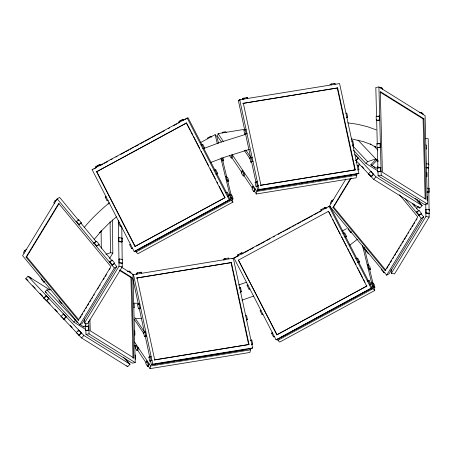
<?xml version="1.0" encoding="UTF-8"?>
<svg xmlns="http://www.w3.org/2000/svg" width="452" height="452" viewBox="0 0 452 452"><rect width="100%" height="100%" fill="white"/><g stroke="black" fill="none" stroke-linecap="round" stroke-linejoin="round"><path stroke-width="0.68" d="M135.837 345.396L135.238 348.012L136.99 350.611L137.832 350.475L138.425 347.859L137.583 347.995L135.837 345.396L136.679 345.26M136.99 350.611L137.583 347.995M146.408 361.137L145.81 363.747L147.561 366.352L148.403 366.21L148.996 363.6L148.154 363.736L146.408 361.137L147.25 360.995M147.561 366.352L148.154 363.736M249.713 348.678L250.498 349.848L249.899 352.458L150.024 368.634L150.623 366.018L134.56 342.102M244.447 129.362L218.09 133.628L217.491 136.244L221.412 142.075M231.209 158.053L231.808 155.443L232.65 155.307L232.051 157.917L231.209 158.053L229.463 155.454M242.091 170.754L241.498 173.37L243.244 175.969L244.086 175.834L244.685 173.223L243.843 173.359L242.091 170.754L242.933 170.619M243.244 175.969L243.843 173.359M252.662 186.495L252.069 189.111L253.815 191.71L254.657 191.575L255.25 188.959L254.414 189.094L252.662 186.495L253.504 186.36M253.815 191.71L254.414 189.094M355.973 174.043L356.752 175.207L356.159 177.822L256.278 193.993L256.877 191.377L231.949 154.262M26.758 249.25L24.792 250.408L23.51 252.515L24.092 253.227M57.031 199.496L55.059 200.66L53.777 202.767L54.364 203.473M78.399 220.101L59.641 197.394L57.178 198.846L22.6 255.679L79.772 324.881L82.236 323.429L116.814 266.59L114.136 263.346M26.052 257.132L58.72 203.434L110.904 266.595L78.236 320.293L26.052 257.132L26.719 256.736L59.026 203.643M41.482 278.534L41.194 279.014L43.765 282.133L44.754 281.551M76.066 221.7L78.817 219.768L81.394 222.887L78.637 224.819L81.394 222.887M78.524 220.248L78.817 219.768M43.765 282.133L44.059 281.652M108.26 204.084L108.988 202.886M59.223 300.004L58.929 300.484L61.506 303.603L61.794 303.122M96.553 241.238L93.801 243.17L96.553 241.238L99.129 244.357L96.378 246.289L99.129 244.357M118.684 238.085L118.972 237.611L122.215 238.136L121.967 242.142L118.723 241.617L118.972 237.611M109.553 258.482L112.825 253.109L112.429 219.96M121.927 238.616L122.215 238.136M74.8 318.863L74.512 319.344L77.089 322.462L77.377 321.982M114.712 263.217L111.96 265.143L114.712 263.217L112.136 260.098L109.384 262.03L111.35 260.866M111.842 260.578L112.136 260.098M80.004 318.084L81.106 316.276M81.84 315.067L82.575 313.863M84.044 311.451L84.778 310.241M85.88 308.433L86.614 307.224M87.716 305.416L88.818 303.603M89.914 301.795L91.016 299.987M91.75 298.778L92.485 297.574M93.587 295.761L94.321 294.557M97.626 289.127L98.728 287.314M99.463 286.11L100.197 284.901M103.497 279.472L104.231 278.262M105.333 276.454L106.435 274.647M109.373 269.821L110.107 268.612M118.938 259.425L119.226 258.951L122.469 259.476L122.221 263.482L118.978 262.957L119.226 258.951M79.772 324.881L114.35 268.042L116.814 266.59M84.106 320.27L84.4 319.79M122.176 259.957L122.469 259.476M122.215 263.233L122.26 266.765L87.677 323.598L84.434 323.073L119.017 266.234L118.469 220.378M333.649 199.558L331.678 200.722L330.395 202.829L330.983 203.536M345.87 179.071L329.491 205.993L386.658 275.189L389.121 273.737L423.705 216.903L421.021 213.66M356.063 162.319L356.786 161.121M351.227 178.088L333.61 207.044L385.793 270.206L385.121 270.601L332.938 207.44L350.56 178.483M358.266 165.811L359.368 164.003M358.204 166.624L359.673 164.212M348.373 228.848L348.08 229.328L350.656 232.441L351.639 231.865M350.656 232.441L350.944 231.966M366.109 250.318L365.821 250.798L368.391 253.911L368.685 253.436M428.524 164.635L428.818 164.155L426.219 163.731M428.818 164.155L428.564 168.161L425.97 167.737M416.439 208.796L417.897 206.406M428.812 188.93L429.106 188.45L427.157 188.134M381.691 269.177L381.398 269.658L383.974 272.771L384.957 272.189M421.597 213.525L418.846 215.457L421.597 213.525L419.027 210.406L416.269 212.338L417.75 211.468M429.106 188.45L429.146 191.976L428.858 192.456L426.908 192.14M418.733 210.886L419.027 210.406M385.121 270.601L417.789 216.909L399.506 194.772M383.974 272.771L384.268 272.29M386.895 268.398L387.997 266.584M388.731 265.38L389.466 264.171M390.568 262.363L391.664 260.555M392.765 258.742L393.5 257.538M394.602 255.725L395.703 253.917M396.438 252.708L397.907 250.295M398.641 249.092L399.376 247.882M400.478 246.074L401.212 244.865M402.314 243.057L403.41 241.244M404.512 239.436L405.613 237.628M406.348 236.419L407.082 235.215M408.184 233.401L408.919 232.198M410.388 229.785L411.122 228.576M412.224 226.768L413.326 224.955M414.06 223.751L414.795 222.542M416.258 220.13L416.993 218.926M425.824 209.739L426.117 209.259L429.36 209.79L429.106 213.796L425.869 213.265L426.117 209.259M386.658 275.189L421.241 218.356L423.705 216.903M390.997 270.578L391.285 270.104M429.067 210.27L429.36 209.79M429.106 213.547L429.146 217.073L394.568 273.912L391.325 273.381L425.903 216.548L425.756 203.846M84.247 227.458C91.626 218.395 100.276 210.451 109.147 202.88M94.123 239.498L101.265 231.045L99.717 232.61L108.774 223.52L116.435 216.824M123.3 357.097L130.04 364.244L127.713 366.708L81.541 337.955L25.724 278.737L28.047 276.274L49.946 289.913M85.677 329.48L73.823 322.095L45.16 291.693L46.85 289.901L50.986 289.738M43.771 298.054L46.093 295.591L46.483 295.834L44.16 298.297L43.771 298.054L46.675 300.964L48.997 298.501L46.093 295.591M46.285 300.721L48.607 298.258M63.41 313.959L66.314 316.869L63.992 319.338L61.088 316.428L63.41 313.959L63.8 314.202M63.602 319.095L65.924 316.632M73.823 322.095L75.512 320.304M78.625 330.101L81.529 333.011L79.202 335.474L76.303 332.565L78.625 330.101L79.015 330.344L78.083 331.327M79.637 324.35L83.976 327.05L86.185 324.705M78.817 335.231L81.14 332.768M81.541 337.955L83.869 335.491L130.04 364.244M355.741 160.471L358.063 158.008L358.453 158.251L356.131 160.714M353.537 150.296L365.956 163.471L367.645 161.68L375.742 158.895L378.132 160.381M377.878 166.551L376.115 168.427L370.838 164.731L375.702 159.579L377.866 160.929M371.776 165.726L376.635 160.573L378.262 161.584M370.764 171.477L373.668 174.387L371.341 176.851L368.436 173.941L370.764 171.477L371.154 171.72M370.951 176.608L373.279 174.144M373.68 179.331L376.002 176.868L422.174 205.62L419.851 208.084L373.68 179.331L355.877 160.443M349.797 245.165L357.481 239.221M78.236 320.293L78.902 319.897L26.719 256.736M332.938 207.44L333.61 207.044M96.219 167.398L95.784 166.556L99.31 164.647L100.242 164.477L100.672 165.313L99.745 165.483L99.31 164.647M179.438 122.209L179.009 121.373L182.535 119.458L183.461 119.288L183.891 120.125L182.964 120.294L182.535 119.458M97.304 166.07L98.48 165.432M180.523 120.882L181.698 120.243M92.106 169.63L187.184 118.006L188.111 117.836L230.164 199.682L135.086 251.306L134.159 251.476L92.106 169.63L93.039 169.455M94.27 168.788L96.739 167.449M99.83 165.771L102.915 164.093M104.152 163.426L107.853 161.415M110.943 159.737L112.175 159.064M115.881 157.053L117.113 156.386M120.82 154.375L124.52 152.364M125.758 151.691L128.843 150.013M130.08 149.346L131.312 148.674M132.549 148.002L133.781 147.335M135.018 146.663L138.724 144.651M139.956 143.979L143.663 141.968M144.894 141.301L150.454 138.284M151.686 137.611L155.392 135.6M156.624 134.928L160.33 132.916M161.567 132.25L164.652 130.571M168.359 128.56L169.59 127.888M173.297 125.876L176.998 123.871M178.235 123.198L179.467 122.526M185.026 119.509L186.258 118.842M219.22 186.36L225.028 197.66L134.95 246.476L96.57 171.771L186.393 123L190.518 130.487M96.57 171.771L186.648 122.955M211.711 137.125L210.858 136.216L207.332 138.131L207.496 138.804M200.315 142.708L215.129 134.662L216.841 136.47L218.508 143.312M108.017 200.615L107.09 200.784L105.197 197.095L106 196.66M202.801 144.431L201.072 145.035L202.801 144.431L204.694 148.12L202.965 148.725L204.694 148.12M107.09 200.784L107.892 200.349M223.667 160.68L221.955 158.867L221.152 159.302L222.864 161.115L223.667 160.68L222.943 157.72M121.063 226.006L120.136 226.175L118.243 222.486L119.045 222.051M215.847 169.828L214.118 170.432L215.847 169.828L217.745 173.511L216.011 174.116L217.745 173.511M120.136 226.175L120.938 225.74M225.412 176.715L226.215 176.28L227.921 178.094L228.644 181.049L227.842 181.484L226.136 179.67L226.938 179.235L228.644 181.049M132.526 248.312L131.6 248.481L129.701 244.792L130.504 244.362M229.785 194.609L230.588 194.174L232.294 195.987L233.017 198.942L232.221 199.377L230.509 197.564L231.311 197.128L233.017 198.942M134.95 246.476L225.028 197.66M131.6 248.481L132.396 248.046M229.204 195.818L227.475 196.422L229.204 195.818L227.311 192.134L225.582 192.738L226.508 192.569M134.159 251.476L229.237 199.852L230.164 199.682M136.108 251.939L231.181 200.315L232.893 202.129L137.815 253.753L136.108 251.939L135.769 250.572M238.085 255.747L237.656 254.911L241.182 252.996L242.108 252.826L242.538 253.668L241.611 253.838L241.182 252.996M321.31 210.564L320.88 209.722L324.406 207.813L325.333 207.643L325.762 208.479M240.345 253.787L242.108 252.826M324.157 208.276L325.333 207.643M345.712 236.803L372.03 288.031L276.957 339.655L276.031 339.825L233.978 257.979L329.056 206.355L329.983 206.185L345.639 236.639L346.565 236.469L344.673 232.786L342.944 233.39L343.87 233.221M238.611 255.798L233.978 257.979M241.696 254.126L243.549 253.12M244.786 252.448L248.487 250.436M249.724 249.764L253.425 247.752M256.516 246.08L260.216 244.069M261.454 243.396L265.16 241.385M266.392 240.713L270.098 238.701M273.183 237.029L274.42 236.356M278.121 234.345L279.359 233.673M280.59 233.006L281.828 232.334M283.059 231.661L284.297 230.995M285.528 230.322L291.088 227.305M292.32 226.633L293.557 225.966M294.789 225.294L296.026 224.621M297.263 223.955L300.964 221.943M302.202 221.271L312.694 215.576M313.931 214.903L317.632 212.892M318.869 212.22L321.338 210.881M325.66 208.536L326.892 207.863M328.745 206.858L329.983 206.185M276.822 334.83L366.894 286.014L276.822 334.83L238.441 260.126L328.514 211.304L331.096 216.327M342.181 231.057L346.503 228.712M249.888 288.964L248.962 289.133L247.063 285.449L247.865 285.014M248.962 289.133L249.758 288.698M345.639 236.639L344.836 237.074L346.565 236.469M365.532 249.029L364.73 249.464L363.024 247.656L363.826 247.221L364.679 248.125M262.934 314.36L262.007 314.53L260.115 310.84L260.911 310.405M357.718 258.177L355.99 258.781L357.718 258.177L359.611 261.866L357.882 262.471L359.611 261.866M262.007 314.53L262.81 314.095M367.278 265.07L368.081 264.635L369.792 266.443L370.516 269.403L369.713 269.838L368.001 268.025L368.804 267.59L370.516 269.403M274.392 336.667L273.466 336.836L271.573 333.147L272.375 332.712M369.177 280.483L367.448 281.087L369.177 280.483L371.075 284.172L369.34 284.777L371.075 284.172M371.657 282.963L372.459 282.528L374.166 284.336L374.889 287.297L374.087 287.732L372.38 285.918L373.182 285.483L374.889 287.297M273.466 336.836L274.268 336.401M276.031 339.825L371.103 288.207L372.03 288.031M281.144 337.322L370.968 288.545L371.431 289.043M277.974 340.294L373.053 288.67L374.759 290.478L279.686 342.102L277.974 340.294L277.641 338.927M244.713 130.057L238.323 100.372L239.701 99.739L339.576 83.569L358.894 173.325L357.515 173.952L257.64 190.128L256.747 185.981M243.82 98.124L244.018 99.039L242.639 99.672L242.441 98.756L243.82 98.124L247.526 97.525L247.724 98.44M246.606 97.943L247.526 97.525M337.661 87.931L242.927 103.384L337.661 87.931L355.295 169.856L260.561 185.303L355.295 169.856M329.87 84.597L331.248 83.97L334.949 83.366L335.147 84.287M334.028 83.79L334.949 83.366M244.707 130.018L246.08 129.385L243.865 130.153L244.735 134.193L246.95 133.425L244.735 134.193M249.854 157.997L252.075 157.228L249.854 157.997L250.724 162.042L252.945 161.274L250.724 162.042M346.294 117.752L347.673 117.119L346.803 113.079L345.961 113.215M255.12 182.461L257.341 181.693L255.12 182.461L255.99 186.501L258.211 185.732L255.99 186.501M351.876 141.346L352.792 140.922L353.662 144.968L352.746 145.386M257.64 190.128L259.019 189.495L358.894 173.325M357.549 170.059L358.928 169.427L358.057 165.387L357.216 165.522M132.526 274.799L233.322 258.211L252.64 347.961L251.261 348.594L151.386 364.764L150.493 360.623M141.465 273.081L141.267 272.16L137.566 272.759L136.188 273.392L136.385 274.313M136.843 274.104L137.764 273.68L137.566 272.759M139.894 272.793L141.267 272.16M231.407 262.572L136.673 278.02L231.407 262.572L249.035 344.492L154.302 359.945L249.035 344.492M224.989 258.606L225.186 259.527L223.808 260.16L223.61 259.239L224.989 258.606L228.695 258.007L228.893 258.928M231.944 258.838L233.322 258.211M138.476 308.835L140.696 308.066L138.476 308.835L137.606 304.789L139.826 304.021L138.911 304.445M239.628 288.139L240.543 287.715L241.413 291.76L240.035 292.393M143.6 332.638L145.821 331.87L143.6 332.638L144.47 336.678L146.691 335.909L144.47 336.678M149.736 361.142L151.951 360.374L149.736 361.142L148.866 357.097L151.081 356.329L150.166 356.752M246.487 320.027L247.408 319.604L246.538 315.564L245.696 315.699M151.386 364.764L152.765 364.131L252.64 347.961M250.425 340.655L251.804 340.023L252.674 344.068L251.753 344.486M203.496 148.646L219.582 142.566L246.187 134.204M210.542 162.528L224.808 157.138L249.6 149.313M246.566 282.212L238.639 284.963M253.702 296.06L241.922 300.179M105.932 254.312L110.463 252.724L112.825 253.109M412.823 204.626L414.117 204.168M179.009 121.373L179.936 121.204M95.784 166.556L96.717 166.387M105.197 197.095L106.124 196.925M118.243 222.486L119.17 222.316M320.88 209.722L321.807 209.553M129.701 244.792L130.634 244.622M328.514 211.304L366.645 286.059M237.656 254.911L238.583 254.742M238.441 260.126L277.076 334.785M247.063 285.449L247.995 285.28M260.115 310.84L261.041 310.671M271.573 333.147L272.499 332.977M242.441 98.756L243.679 98.553M238.323 100.372L240.407 100.033M346.831 117.254L347.673 117.119M351.95 141.058L352.792 140.922M352.82 145.103L353.662 144.968M358.086 169.562L358.928 169.427M257.51 190.315L294.28 184.359M295.67 184.133L297.054 183.913M298.444 183.687L299.834 183.461M301.218 183.235L308.157 182.116M309.547 181.89L310.931 181.664M312.321 181.438L313.711 181.212M315.095 180.992L327.587 178.969M328.971 178.743L330.361 178.517M331.745 178.297L351.871 175.037M256.877 191.377L356.752 175.207M223.61 259.239L224.847 259.041M239.701 287.851L240.543 287.715M137.606 304.789L138.448 304.654L132.662 277.771M240.571 291.896L241.413 291.76M246.566 319.739L247.408 319.604M250.962 340.158L251.804 340.023M148.866 357.097L149.708 356.961M251.832 344.204L252.674 344.068M151.951 364.843L155.42 364.278M156.804 364.052L158.194 363.832M159.579 363.606L174.845 361.131M176.235 360.911L244.922 349.786M150.623 366.018L250.498 349.848M377.991 171.523L378.098 175.726L424.27 204.485L427.377 203.999L425.095 115.712L378.923 86.959L375.815 87.445L376.561 116.17M379.652 87.49L380.895 87.298L382.607 88.366L382.629 89.27M376.284 120.334L379.782 120.096L376.284 120.334L376.183 116.362L379.674 116.119L377.815 116.407M419.445 112.757L421.309 112.469L423.021 113.531L423.044 114.435M380.047 92.106L423.072 118.904L423.919 118.769L426.004 199.355L382.381 172.189L380.296 91.603L423.919 118.769M376.996 147.725L380.488 147.488L376.996 147.725L376.889 143.753L380.386 143.51M378.522 143.798L376.889 143.753M377.618 171.788L381.109 171.545L377.618 171.788L377.51 167.811L381.008 167.573L378.522 167.958M378.098 175.726L381.205 175.246L427.377 203.999M127.311 271.381L129.176 271.093L130.888 272.155L130.91 273.059M119.582 270.454L130.933 277.528L131.781 277.392L133.865 357.978L133.018 358.108M85.479 330.412L88.976 330.169L85.479 330.412L85.377 326.434L88.869 326.191L86.388 326.581M85.857 330.146L85.965 334.35L89.067 333.87L135.238 362.623L132.956 274.336L121.712 267.335M135.238 362.623L132.137 363.109L85.965 334.35M138.385 303.315L133.696 303.145M141.453 318.541L135.905 318.502M347.854 122.882L357.385 124.238L367.516 126.696L376.171 129.86M351.334 138.883L362.871 141.476L370.996 144.448M425.626 138.346L428.219 138.77L428.519 164.166M426.264 167.257L428.858 167.681M427.202 191.659L429.146 191.976M413.62 205.801L414.896 206.01M426.157 212.785L429.4 213.316M425.903 216.548L429.146 217.073M119.017 241.136L122.26 241.662M119.271 262.476L122.509 263.007M119.017 266.234L122.26 266.765M425.846 144.872L426.236 145.115L426.338 149.092L425.953 148.849M376.183 116.362L376.572 116.599M426.558 172.263L426.948 172.506L427.05 176.483L426.66 176.24M370.267 143.917L373.855 146.149M427.18 196.326L427.569 196.569L427.671 200.541L427.281 200.304M377.51 167.811L377.9 168.054M370.838 164.731L371.923 165.409M373.55 166.421L375.177 167.432M355.939 155.578L355.549 155.341L358.063 158.008M365.956 163.471L377.815 170.856M417.32 200.473L420.224 203.383L419.835 203.14M368.436 173.941L368.826 174.184M119.831 269.951L131.781 277.392M133.713 303.495L134.103 303.738L134.204 307.716L133.815 307.473M134.419 330.887L134.809 331.13L134.911 335.107L134.521 334.864M25.724 278.737L28.092 280.212M45.16 291.693L46.347 292.427M135.041 354.95L135.43 355.193L135.532 359.165L135.142 358.928M85.377 326.434L85.767 326.677M133.865 357.978L90.247 330.813L89.954 319.598M61.088 316.428L61.478 316.671M125.187 359.097L128.091 362.007L127.701 361.764M76.303 332.565L76.687 332.808M374.635 146.205L375.522 147.199L374.94 146.493M374.488 146.408C377.013 148.606 373.143 145.154 374.409 146.329M374.934 147.03L377.815 150.087M415.439 198.473L422.174 205.62M357.973 140.047L375.742 158.895M375.702 159.579L376.635 160.573M418.405 206.553L419.851 208.084M352.842 145.968L367.645 161.68M354.831 154.403L376.002 176.868M361.945 166.325L363.866 168.364M369.634 174.483L371.075 176.014M229.565 200.688L229.096 200.196L139.272 248.967L139.741 249.459M135.487 250.532L136.34 251.436M126.752 365.691L127.713 366.708M83.038 326.056L83.976 327.05M46.85 289.901L75.032 319.796M31.809 278.618L29.527 276.946L30.098 277.551M28.047 276.274L83.869 335.491M32.798 285.687L35.199 288.235M40.008 293.337L42.889 296.393M47.697 301.495L50.099 304.043M54.907 309.14L57.314 311.694M64.043 318.829L65.003 319.846M70.292 325.457L72.213 327.497M412.535 203.389L418.789 210.954M416.563 211.864L419.14 214.977M405.161 198.891L421.241 218.356M331.678 200.722L332.265 201.428M80.637 222.802L96.27 241.724M98.502 244.425L111.898 260.646M76.354 221.22L78.93 224.339M94.095 242.69L96.666 245.809M109.672 261.55L112.249 264.669M57.178 198.846L114.35 268.042M55.059 200.66L55.647 201.366M24.792 250.408L25.374 251.12M245.843 150.081L250.527 157.059M244.233 150.239L250.092 158.957M226.226 132.312L225.83 131.724L222.124 132.323L222.52 132.911M218.09 133.628L223.576 141.798M231.599 157.245L242.176 172.992M243.741 175.325L252.363 188.162M254.323 191.077L256.278 193.993M134.899 317.745L144.273 331.7M134.075 319.067L143.838 333.599M134.351 345.3L135.922 347.633M137.487 349.967L146.109 362.798M148.064 365.713L150.024 368.634M329.056 206.355L371.103 288.207M332.706 219.469L333.35 220.723M334 221.977L337.87 229.514M338.514 230.769L340.124 233.91M341.74 237.046L346.899 247.091M347.543 248.346L349.159 251.487M349.803 252.741L355.933 264.669M357.543 267.81L358.187 269.064M358.832 270.319L362.702 277.85M363.351 279.11L364.962 282.246M324.406 207.813L324.835 208.649M187.184 118.006L229.237 199.852M191.162 131.741L192.772 134.882M193.416 136.137L199.547 148.064M201.157 151.205L201.807 152.46M202.451 153.714L206.321 161.251M206.965 162.505L208.575 165.641M210.191 168.782L215.35 178.828M216.966 181.964L217.61 183.218M186.393 123L224.774 197.705M96.824 171.726L135.204 246.43M364.391 248.08L368.742 265.861M369.408 268.595L373.256 284.325M373.798 286.545L374.759 290.478M368.081 264.635L368.804 267.59M372.459 282.528L373.182 285.483M362.515 245.583L373.053 288.67M222.689 160.409L226.87 177.506M227.706 180.924L231.221 195.287M232.057 198.705L232.893 202.129M221.666 157.686L221.955 158.867M226.215 176.28L226.938 179.235M230.588 194.174L231.311 197.128M215.129 134.662L217.305 143.55M220.983 158.595L231.181 200.315M210.858 136.216L211.022 136.888M337.288 88.106L354.916 170.025M331.248 83.97L331.446 84.886M243.306 103.209L260.934 185.134M239.701 99.739L259.019 189.495M245.238 129.521L246.108 133.566M251.233 157.369L252.103 161.409M256.499 181.828L257.369 185.868M245.459 133.51L250.657 157.675M251.549 161.822L256.007 182.529M231.034 262.742L248.662 344.667M137.052 277.85L154.68 359.769M133.447 274.381L152.765 364.131M138.984 304.162L139.854 308.202M144.979 332.005L145.849 336.051M150.245 356.464L151.115 360.51M139.199 308.151L144.403 332.316M145.143 335.768L149.753 357.17M423.072 118.904L425.134 198.784M421.309 112.469L421.332 113.373M380.895 87.298L380.917 88.202M378.923 86.959L381.205 175.246M379.29 115.876L379.392 119.853M379.996 143.267L380.098 147.245M380.618 167.33L380.72 171.302M376.652 119.673L377.284 144.199M377.375 147.702L377.9 168.02M130.933 277.528L133.001 357.408M129.176 271.093L129.199 271.997M88.745 321.253L89.067 333.87M88.479 325.954L88.586 329.926M85.677 323.14L85.767 326.643M428.558 167.692L429.061 210.022M419.676 200.598L419.71 203.417M417.309 199.507L417.326 200.92M391.274 269.149L391.325 273.381M121.78 226.554L122.176 259.708M110.096 221.689L110.463 252.724M101.101 230.74L101.31 248.216M84.388 318.835L84.434 323.073"/></g></svg>
